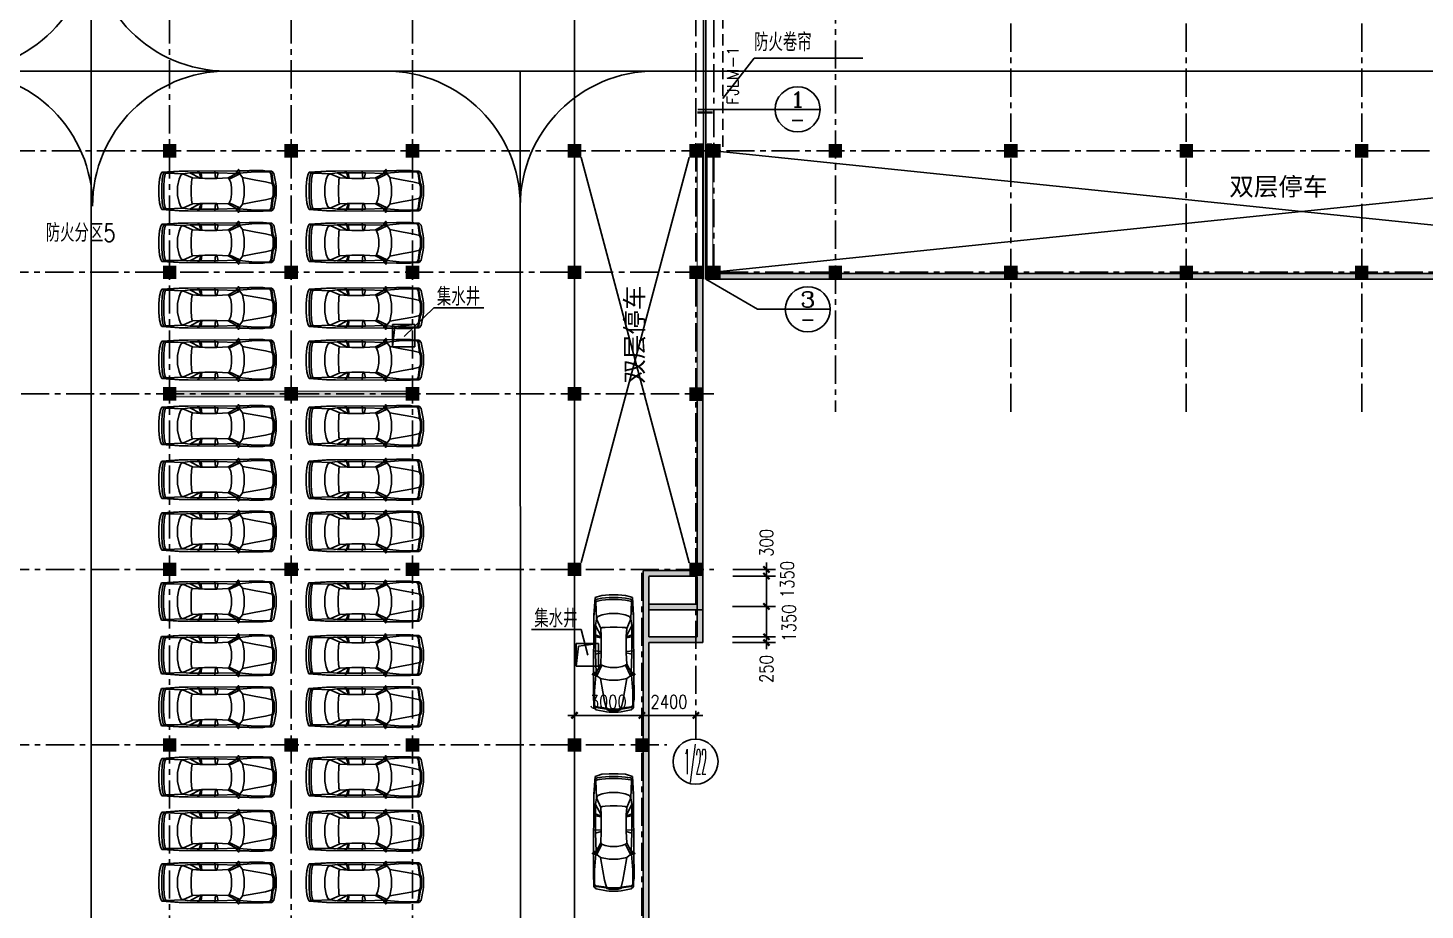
# Model space of a CAD drawing. Extents: x -542930 to 249594, y -301235 to 84515.
# Drawn here: x 37827 to 99945, y -246296 to -207101 of the extents above; entities that cross this region are included whole.
import ezdxf
from ezdxf.enums import TextEntityAlignment as Align

# ---------------------------------------------------------------- set-up
doc = ezdxf.new("R2010")
doc.units = 0
doc.header["$LTSCALE"] = 1000
doc.header["$MEASUREMENT"] = 0
doc.linetypes.add('CENTER', pattern=[2, 1.25, -0.25, 0.25, -0.25])
doc.linetypes.add('DASHED', pattern=[0.75, 0.5, -0.25])
doc.layers.get('0').update_dxf_attribs({"linetype": 'CONTINUOUS'})
doc.layers.get('DEFPOINTS').update_dxf_attribs({"linetype": 'CONTINUOUS'})
for name, color, linetype in [('A-CH-TEXT', 2, 'CONTINUOUS'), ('A-COLUMN', 5, 'CONTINUOUS'), ('A-FURN', 251, 'CONTINUOUS'), ('A-GRID', 1, 'CENTER'), ('A-STAIR', 3, 'CONTINUOUS'), ('AXIS', 3, 'CONTINUOUS'), ('AXIS_TEXT', 7, 'CONTINUOUS'), ('OTHER', 7, 'CONTINUOUS'), ('PUB_DIM', 3, 'CONTINUOUS'), ('PUB_TITLE', 4, 'CONTINUOUS'), ('TEXT', 7, 'CONTINUOUS'), ('WALL', 255, 'CONTINUOUS')]:
    doc.layers.add(name, color=color, linetype=linetype)
doc.styles.add('COMP', font='complex', dxfattribs={"bigfont": 'hztxt'})
doc.styles.add('COMPLEX', font='COMPLEX')
doc.styles.add('DIM_FONT', font='SIMPLEX.shx', dxfattribs={"width": 0.8})
doc.styles.add('HZTXT', font='SimSun.ttf', dxfattribs={"height": 0.8})
doc.styles.add('HZXY', font='romans.shx', dxfattribs={"width": 0.8, "bigfont": 'hztxt.shx'})
doc.dimstyles.new('AXIS200', dxfattribs={"dimscale": 2, "dimtxt": 300, "dimasz": 1, "dimexe": 250, "dimexo": 300, "dimgap": 150, "dimtad": 1, "dimdec": 0, "dimdsep": 46, "dimtxsty": 'DIM_FONT', "dimblk": '_DIMX', "dimblk1": '_DIMX', "dimblk2": '_DIMX', "dimsah": 1, "dimcen": 5, "dimse1": 1, "dimse2": 1, "dimclrt": 7, "dimadec": 0, "dimazin": 0, "dimtfac": 1, "dimtdec": 0, "dimtix": 1, "dimtmove": 2, "dimatfit": 3, "dimldrblk": '_DIMX', "dimfxl": 1, "dimarcsym": 0})

# ---------------------------------------------------------------- blocks, each defined once
blk = doc.blocks.new('_INDEX')
blk.add_line((-0.5, 0), (0.5, 0))
blk.add_circle((0, 0), 0.5)
at = {"style": 'COMP'}
for tag, width, p, p2 in [('1', 2.333333, (-0.17, 0.05), (0.17, 0.05)), ('-', 1.166667, (-0.17, -0.39), (0.17, -0.39))]:
    blk.add_attdef(tag, text='', height=0.34, dxfattribs=dict(at, width=width)).set_placement(p, p2, align=Align.FIT)
blk = doc.blocks.new('_FZH')
blk.add_solid([(-0.5, -0.5), (0.5, -0.5), (-0.5, 0.5), (0.5, 0.5)])
blk = doc.blocks.new('M_F27')
for p, q in [((-2489, 522), (-2426, 736)), ((-2426, 736), (-2389, 824)), ((-2389, 824), (-1610, 874)), ((-2389, 824), (-1560, 874)), ((-2264, 812), (-2389, 824)), ((-2326, 736), (-2364, 522)), ((-2326, 736), (-2351, 596)), ((-2326, 736), (-2288, 811)), ((-2200, 786), (-2288, 811)), ((-2276, 522), (-2238, 736)), ((-2200, 786), (-2238, 736)), ((-1560, 874), (-2212, 815)), ((-2208, 815), (-2211, 814)), ((-1660, 862), (-2208, 815)), ((-1446, 761), (-2200, 786)), ((-1560, 874), (-1660, 862)), ((-1622, 510), (-1547, 698)), ((-1617, 869), (-1620, 866)), ((-1208, 874), (-1610, 874)), ((-1547, 698), (-1446, 761)), ((-1145, 799), (-1446, 761)), ((-1019, 572), (-1446, 761)), ((-1208, 874), (980, 889)), ((-1145, 799), (-682, 557)), ((-1145, 799), (124, 799)), ((-743, 849), (-793, 874)), ((-730, 799), (-743, 849)), ((-630, 555), (-730, 799)), ((-642, 799), (-605, 554)), ((-2, 547), (-27, 877)), ((124, 799), (61, 547)), ((941, 773), (124, 799)), ((564, 572), (941, 773)), ((1079, 748), (614, 522)), ((941, 773), (941, 874)), ((983, 777), (941, 773)), ((941, 773), (987, 765)), ((980, 902), (995, 790)), ((980, 790), (980, 898)), ((995, 790), (980, 790)), ((980, 790), (992, 746)), ((984, 905), (1020, 939)), ((992, 746), (1021, 747)), ((995, 790), (1022, 746)), ((1022, 748), (995, 790)), ((1021, 747), (1022, 748)), ((1053, 768), (1022, 746)), ((1036, 935), (1062, 857)), ((1036, 756), (1079, 748)), ((1051, 889), (1497, 893)), ((1057, 776), (1062, 857)), ((1770, 849), (1058, 784)), ((1204, 585), (1079, 748)), ((1506, 899), (2121, 899)), ((2461, 849), (1770, 849)), ((2272, 876), (2121, 899)), ((2272, 876), (2272, 874)), ((2437, 851), (2272, 876)), ((2511, 874), (2287, 874)), ((2398, 849), (2461, 773)), ((2437, 850), (2433, 851)), ((2498, 773), (2436, 849)), ((2511, 874), (2450, 850)), ((2461, 773), (2523, 321)), ((2561, 321), (2498, 773)), ((2599, 773), (2511, 874)), ((2599, 773), (2687, 321)), ((-2489, 522), (-2514, 196)), ((-2514, -206), (-2514, 196)), ((-2364, 522), (-2389, 196)), ((-2389, -206), (-2389, 196)), ((-2351, 594), (-2351, 596)), ((-2301, 196), (-2276, 522)), ((-2301, 196), (-2301, -206)), ((-1622, 510), (-1685, 196)), ((-1685, -206), (-1685, 196)), ((-1082, 145), (-1070, 371)), ((-1082, 145), (-1082, -156)), ((-1070, 371), (-1057, 510)), ((-1019, 572), (-1057, 510)), ((-680, 556), (-1019, 572)), ((-1019, 572), (-479, 547)), ((-680, 556), (-630, 555)), ((-605, 554), (-630, 555)), ((-479, 547), (-605, 554)), ((61, 547), (-479, 547)), ((61, 547), (564, 572)), ((564, 572), (614, 522)), ((614, 522), (677, 371)), ((677, 371), (714, 145)), ((714, -156), (714, 145)), ((1795, 472), (1204, 585)), ((1280, 196), (1204, 585)), ((1280, 196), (1280, -206)), ((2222, 397), (1795, 472)), ((2523, 321), (2222, 397)), ((2523, 321), (2586, 321)), ((2523, 321), (2561, 196)), ((2580, 196), (2542, 321)), ((2561, 196), (2561, -206)), ((2611, 196), (2574, 321)), ((2580, 321), (2618, 196)), ((2580, 196), (2580, -206)), ((2611, 196), (2611, -206)), ((2618, -206), (2618, 196)), ((2687, 321), (2699, 196)), ((2699, -206), (2699, 196)), ((-2489, -533), (-2514, -206)), ((-2489, -533), (-2426, -747)), ((-2389, -206), (-2364, -533)), ((-2326, -747), (-2364, -533)), ((-2351, -607), (-2351, -605)), ((-2351, -607), (-2326, -747)), ((-2276, -533), (-2301, -206)), ((-2276, -533), (-2238, -747)), ((-1685, -206), (-1622, -520)), ((-1622, -520), (-1547, -709)), ((-1019, -583), (-1446, -772)), ((-682, -568), (-1145, -809)), ((-1070, -382), (-1082, -156)), ((-1057, -520), (-1070, -382)), ((-1019, -583), (-1057, -520)), ((-479, -558), (-1019, -583)), ((-1019, -583), (-680, -567)), ((-730, -809), (-630, -566)), ((-680, -567), (-682, -568)), ((-680, -567), (-630, -566)), ((-605, -565), (-642, -809)), ((-630, -566), (-605, -565)), ((-605, -565), (-479, -558)), ((61, -558), (-479, -558)), ((-2, -558), (-27, -884)), ((61, -558), (124, -809)), ((564, -583), (61, -558)), ((614, -533), (564, -583)), ((564, -583), (941, -784)), ((677, -382), (614, -533)), ((1079, -759), (614, -533)), ((714, -156), (677, -382)), ((1204, -596), (1079, -759)), ((1204, -596), (1280, -206)), ((1795, -483), (1204, -596)), ((1795, -483), (2222, -407)), ((2523, -332), (2222, -407)), ((2523, -332), (2461, -784)), ((2561, -332), (2498, -784)), ((2523, -332), (2561, -206)), ((2586, -332), (2523, -332)), ((2580, -206), (2542, -332)), ((2618, -6), (2561, -6)), ((2574, -332), (2611, -206)), ((2618, -206), (2580, -332)), ((2687, -332), (2599, -784)), ((2687, -332), (2699, -206)), ((-2426, -747), (-2389, -835)), ((-2389, -835), (-2264, -823)), ((-1560, -885), (-2389, -835)), ((-1610, -885), (-2389, -835)), ((-2326, -747), (-2288, -822)), ((-2288, -822), (-2200, -797)), ((-2200, -797), (-2238, -747)), ((-2212, -826), (-1560, -885)), ((-2208, -826), (-2211, -825)), ((-1660, -872), (-2208, -826)), ((-1446, -772), (-2200, -797)), ((-1560, -885), (-1660, -872)), ((-1621, -877), (-1617, -880)), ((-1610, -885), (-1208, -885)), ((-1547, -709), (-1446, -772)), ((-1145, -809), (-1446, -772)), ((-1208, -885), (980, -900)), ((-1145, -809), (124, -809)), ((-743, -860), (-793, -885)), ((-743, -860), (-730, -809)), ((941, -784), (124, -809)), ((987, -776), (941, -784)), ((983, -788), (941, -784)), ((941, -885), (941, -784)), ((992, -757), (980, -800)), ((995, -800), (980, -800)), ((995, -800), (980, -913)), ((980, -909), (980, -800)), ((984, -916), (1020, -950)), ((992, -757), (1021, -758)), ((995, -800), (1022, -757)), ((1022, -758), (995, -800)), ((1021, -758), (1022, -758)), ((1022, -757), (1053, -779)), ((1036, -767), (1079, -759)), ((1036, -946), (1062, -867)), ((1051, -901), (1497, -904)), ((1057, -787), (1062, -867)), ((1770, -860), (1058, -795)), ((2121, -910), (1506, -910)), ((1770, -860), (2461, -860)), ((2121, -910), (2272, -887)), ((2270, -887), (2121, -910)), ((2437, -861), (2272, -887)), ((2272, -885), (2272, -887)), ((2285, -885), (2511, -885)), ((2398, -860), (2461, -784)), ((2436, -860), (2498, -784)), ((2437, -861), (2436, -860)), ((2450, -861), (2511, -885)), ((2599, -784), (2511, -885))]:
    blk.add_line(p, q)
for centre, start, end in [((990, 898), 132.96497, 179.74535), ((1027, 932), 18.15727, 132.96497), ((1047, 776), 305.15418, 356.86364), ((990, -909), 180.25465, 227.03503), ((1027, -942), 227.03503, 341.84273), ((1047, -787), 3.17983, 54.84582)]:
    blk.add_arc(centre, 10, start, end)
at = {"width": 0.8, "flags": 9}
for tag in ['XSIZE', 'YSIZE']:
    blk.add_attdef(tag, (0, 0), '', height=0.5, dxfattribs=at)
blk = doc.blocks.new('_DIMX')
blk.add_line((-150, 0), (150, 0))
at = {"const_width": 50}
blk.add_lwpolyline([(-70, -70), (70, 70)], dxfattribs=at)
blk = doc.blocks.new('*D479')
at = {"layer": 'DEFPOINTS', "color": 0, "transparency": 16777216}
for p in [(69662, -231159), (69662, -231459), (70662, -231159)]:
    blk.add_point(p, dxfattribs=at)
at = {"layer": 'PUB_DIM', "color": 0, "lineweight": -2, "transparency": 16777216}
for p, q in [((70662, -231157), (70662, -231155)), ((70662, -231459), (70662, -231159)), ((70662, -231461), (70662, -231463))]:
    blk.add_line(p, q, dxfattribs=at)
at = {"layer": 'PUB_DIM', "color": 0, "lineweight": -2, "transparency": 16777216, "xscale": 2, "yscale": 2, "zscale": 2}
for p, rotation in [((70662, -231159), 270), ((70662, -231459), 90)]:
    blk.add_blockref('_DIMX', p, dxfattribs=dict(at, rotation=rotation))
at = {"layer": 'PUB_DIM', "color": 7, "transparency": 16777216, "insert": (70662, -229981), "char_height": 600, "attachment_point": 5, "rotation": 90, "style": 'DIM_FONT'}
blk.add_mtext('300', dxfattribs=at)
blk = doc.blocks.new('*D480')
at = {"layer": 'DEFPOINTS', "color": 0, "transparency": 16777216}
for p in [(62127, -235869), (65127, -235869), (62127, -237645)]:
    blk.add_point(p, dxfattribs=at)
at = {"layer": 'PUB_DIM', "color": 0, "lineweight": -2, "transparency": 16777216}
blk.add_line((65125, -237645), (62129, -237645), dxfattribs=at)
at = {"layer": 'PUB_DIM', "color": 0, "lineweight": -2, "transparency": 16777216, "xscale": 2, "yscale": 2, "zscale": 2}
for p, rotation in [((62127, -237645), 179.9999999999972), ((65127, -237645), 359.9999999999973)]:
    blk.add_blockref('_DIMX', p, dxfattribs=dict(at, rotation=rotation))
at = {"layer": 'PUB_DIM', "color": 7, "transparency": 16777216, "insert": (63627, -237045), "char_height": 600, "attachment_point": 5, "style": 'DIM_FONT'}
blk.add_mtext('3000', dxfattribs=at)
blk = doc.blocks.new('*D481')
at = {"layer": 'DEFPOINTS', "color": 0, "transparency": 16777216}
for p in [(65127, -235869), (67527, -235869), (65127, -237645)]:
    blk.add_point(p, dxfattribs=at)
at = {"layer": 'PUB_DIM', "color": 0, "lineweight": -2, "transparency": 16777216}
blk.add_line((67525, -237645), (65129, -237645), dxfattribs=at)
at = {"layer": 'PUB_DIM', "color": 0, "lineweight": -2, "transparency": 16777216, "xscale": 2, "yscale": 2, "zscale": 2, "rotation": 180}
blk.add_blockref('_DIMX', (65127, -237645), dxfattribs=at)
at = {"layer": 'PUB_DIM', "color": 0, "lineweight": -2, "transparency": 16777216, "xscale": 2, "yscale": 2, "zscale": 2}
blk.add_blockref('_DIMX', (67527, -237645), dxfattribs=at)
at = {"layer": 'PUB_DIM', "color": 7, "transparency": 16777216, "insert": (66327, -237045), "char_height": 600, "attachment_point": 5, "style": 'DIM_FONT'}
blk.add_mtext('2400', dxfattribs=at)
blk = doc.blocks.new('_AXISO')
blk.add_circle((0, 0), 0.5)
at = {"layer": 'AXIS_TEXT', "style": 'COMPLEX', "width": 1.041667}
blk.add_attdef('A', text='', height=0.56, dxfattribs=at).set_placement((-0.25, -0.28), (0.25, -0.28), align=Align.FIT)
blk = doc.blocks.new('*D482')
at = {"layer": 'DEFPOINTS', "color": 0, "transparency": 16777216}
for p in [(69662, -231459), (70662, -231459), (69662, -232807)]:
    blk.add_point(p, dxfattribs=at)
at = {"layer": 'PUB_DIM', "color": 0, "lineweight": -2, "transparency": 16777216}
blk.add_line((70662, -232805), (70662, -231461), dxfattribs=at)
at = {"layer": 'PUB_DIM', "color": 0, "lineweight": -2, "transparency": 16777216, "xscale": 2, "yscale": 2, "zscale": 2}
for p, rotation in [((70662, -231459), 90), ((70662, -232807), 270)]:
    blk.add_blockref('_DIMX', p, dxfattribs=dict(at, rotation=rotation))
at = {"layer": 'PUB_DIM', "color": 7, "transparency": 16777216, "insert": (71586, -231609), "char_height": 600, "attachment_point": 5, "rotation": 90, "style": 'DIM_FONT'}
blk.add_mtext('1350', dxfattribs=at)
blk = doc.blocks.new('*D483')
at = {"layer": 'DEFPOINTS', "color": 0, "transparency": 16777216}
for p in [(69662, -232807), (70662, -232807), (69662, -234157)]:
    blk.add_point(p, dxfattribs=at)
at = {"layer": 'PUB_DIM', "color": 0, "lineweight": -2, "transparency": 16777216}
blk.add_line((70662, -234155), (70662, -232809), dxfattribs=at)
at = {"layer": 'PUB_DIM', "color": 0, "lineweight": -2, "transparency": 16777216, "xscale": 2, "yscale": 2, "zscale": 2}
for p, rotation in [((70662, -232807), 90), ((70662, -234157), 270)]:
    blk.add_blockref('_DIMX', p, dxfattribs=dict(at, rotation=rotation))
at = {"layer": 'PUB_DIM', "color": 7, "transparency": 16777216, "insert": (71667, -233541), "char_height": 600, "attachment_point": 5, "rotation": 90, "style": 'DIM_FONT'}
blk.add_mtext('1350', dxfattribs=at)
blk = doc.blocks.new('*D484')
at = {"layer": 'DEFPOINTS', "color": 0, "transparency": 16777216}
for p in [(69662, -234157), (70662, -234157), (69662, -234409)]:
    blk.add_point(p, dxfattribs=at)
at = {"layer": 'PUB_DIM', "color": 0, "lineweight": -2, "transparency": 16777216}
for p, q in [((70662, -234155), (70662, -234153)), ((70662, -234409), (70662, -234157)), ((70662, -234411), (70662, -234413))]:
    blk.add_line(p, q, dxfattribs=at)
at = {"layer": 'PUB_DIM', "color": 0, "lineweight": -2, "transparency": 16777216, "xscale": 2, "yscale": 2, "zscale": 2}
for p, rotation in [((70662, -234157), 270), ((70662, -234409), 90)]:
    blk.add_blockref('_DIMX', p, dxfattribs=dict(at, rotation=rotation))
at = {"layer": 'PUB_DIM', "color": 7, "transparency": 16777216, "insert": (70662, -235587), "char_height": 600, "attachment_point": 5, "rotation": 90, "style": 'DIM_FONT'}
blk.add_mtext('250', dxfattribs=at)

msp = doc.modelspace()

# ---------------------------------------------------------------- hatches: boundary and pattern name
at = {"layer": 'PUB_DIM'}
h = msp.add_hatch(color=256, dxfattribs=at)
h.paths.add_polyline_path([(67827.295, -218258.951), (67870.031, -218258.951), (67870.031, -217958.951), (67577.295, -217958.951), (67577.295, -221607.155), (67827.295, -221366.514)])
h.paths.add_polyline_path([(67577.295, -223240.935), (67527.295, -223240.935), (67527.295, -223358.951), (67827.295, -223358.951), (67827.295, -221366.514), (67577.295, -221607.155)])
h.paths.add_polyline_path([(67577.295, -231158.951), (67827.295, -231158.951), (67827.295, -223358.951), (67527.295, -223358.951), (67527.295, -223482.693), (67577.295, -223482.693)])
h = msp.add_hatch(color=256, dxfattribs=at)
h.paths.add_polyline_path([(112727.295, -218008.951), (105052.487, -218008.951), (105052.487, -217958.951), (104927.295, -217958.951), (104927.295, -218258.951), (112727.295, -218258.951)])
h.paths.add_polyline_path([(104927.295, -217958.951), (104802.487, -217958.951), (104802.487, -218008.951), (97127.295, -218008.951), (97127.295, -218258.951), (104927.295, -218258.951)])
h.paths.add_polyline_path([(97127.295, -218008.951), (89327.295, -218008.951), (89327.295, -218258.951), (97127.295, -218258.951)])
h.paths.add_polyline_path([(89327.295, -218008.951), (81527.295, -218008.951), (81527.295, -218258.951), (89327.295, -218258.951)])
h.paths.add_polyline_path([(81527.295, -218008.951), (73727.295, -218008.951), (73727.295, -218258.951), (81527.295, -218258.951)])
h.paths.add_polyline_path([(73727.295, -218008.951), (68027.295, -218008.951), (68027.295, -218258.951), (73727.295, -218258.951)])
h = msp.add_hatch(color=256, dxfattribs=at)
h.paths.add_polyline_path([(54927.295, -223358.951), (54927.295, -223240.935), (49527.295, -223240.935), (49527.295, -223358.951)])
h.paths.add_polyline_path([(49527.295, -223358.951), (49527.295, -223490.935), (54927.295, -223490.935), (54927.295, -223358.951)])
h.paths.add_polyline_path([(44127.295, -223358.951), (44127.295, -223490.935), (49527.295, -223490.935), (49527.295, -223358.951)])
h.paths.add_polyline_path([(49527.295, -223358.951), (49527.295, -223240.935), (44127.295, -223240.935), (44127.295, -223358.951)])
h = msp.add_hatch(color=256, dxfattribs=at)
h.paths.add_polyline_path([(67582.274, -234159.115), (67525.3, -234159.115), (67525.3, -234409.115), (67827.295, -234409.115), (67827.295, -231158.951), (67577.295, -231158.951), (67577.295, -231209.112), (67527.295, -231209.112), (67527.295, -231459.112), (67582.274, -231459.112)])
h.paths.add_polyline_path([(67525.3, -231459.112), (67525.3, -231209.112), (65177.295, -231209.112), (65177.295, -238958.951), (65427.295, -238958.951), (65427.295, -234409.115), (67525.3, -234409.115), (67525.3, -234159.115), (65427.295, -234159.115), (65427.295, -231459.112)])
h.paths.add_polyline_path([(65177.295, -246758.951), (65427.295, -246758.951), (65427.295, -238958.951), (65177.295, -238958.951)])
h.paths.add_polyline_path([(65177.295, -252973.395), (65427.295, -252743.243), (65427.295, -246758.951), (65177.295, -246758.951)])
h.paths.add_polyline_path([(65177.295, -254523.112), (67527.295, -254523.112), (67527.295, -254273.112), (65427.295, -254273.112), (65427.295, -252743.243), (65177.295, -252973.395)])
h = msp.add_hatch(color=256, dxfattribs=at)
h.paths.add_polyline_path([(65427.295, -232709.115), (65427.295, -232959.115), (67525.3, -232959.115), (67525.3, -232709.115)])
h.paths.add_polyline_path([(67525.3, -232959.115), (67582.274, -232959.115), (67582.274, -232709.115), (67525.3, -232709.115)])

# ---------------------------------------------------------------- linework, layer by layer
msp.add_line((71048.076, -210718.259), (73048.076, -210718.259))
at = {"color": 6}
for p, q in [((67227.295, -230873.112), (62427.295, -212858.951)), ((67227.295, -212858.951), (62427.295, -230858.951)), ((120527.295, -212558.951), (68327.295, -217958.951)), ((68327.295, -212558.951), (120527.295, -217958.951))]:
    msp.add_line(p, q, dxfattribs=at)
at = {"const_width": 100}
msp.add_lwpolyline([(67587.174, -210859.134), (68264.689, -210859.134)], dxfattribs=at)
msp.add_circle((72048.076, -210718.259), 1000)
at = {"layer": 'A-CH-TEXT', "color": 7}
msp.add_lwpolyline([(68715.851, -210236.384), (70121.312, -208445.952), (74945.581, -208445.952)], dxfattribs=at)
at = {"layer": 'A-GRID'}
for p, q in [((44127.295, -271788.866), (44127.295, -115157.434)), ((49527.295, -271788.866), (49527.295, -181613.393)), ((54927.295, -271788.866), (54927.295, -181658.951)), ((67527.295, -231473.112), (67527.295, -181658.951)), ((68327.295, -217958.951), (68327.295, -181658.951)), ((73727.295, -181658.951), (73727.295, -224158.951)), ((81527.295, -224158.951), (81527.295, -181658.951)), ((89327.295, -224158.951), (89327.295, -181658.951)), ((97127.295, -224158.951), (97127.295, -181658.951)), ((6886.968, -212558.951), (141849.553, -212558.951)), ((141849.553, -217958.951), (7527.582, -217958.951)), ((13527.295, -223358.951), (68327.295, -223358.951)), ((18627.295, -231158.951), (68327.295, -231158.951)), ((65127.295, -254558.951), (65127.295, -231158.951)), ((67525.3, -238693.349), (67525.3, -231158.951)), ((18627.295, -238958.951), (66227.295, -238958.951))]:
    msp.add_line(p, q, dxfattribs=at)
at = {"layer": 'A-STAIR'}
for p, q in [((67870.031, -181658.951), (67870.031, -218258.951)), ((67970.031, -181658.951), (67970.031, -218258.951)), ((40639.355, -258209.852), (40642.236, -202958.951)), ((118624.689, -209016.093), (17341.363, -209016.093)), ((59726.99, -252264.217), (59717.154, -209016.093))]:
    msp.add_line(p, q, dxfattribs=at)
for centre, start, end in [((34643.05, -203016.093), 270, 0), ((46643.05, -203016.093), 180, 270), ((34700.181, -215016.093), 0, 90), ((46700.181, -215016.093), 90, 180), ((53718.013, -215016.093), 0, 90), ((65718.013, -215016.093), 90, 180)]:
    msp.add_arc(centre, 6000, start, end, dxfattribs=at)
at = {"layer": 'OTHER', "linetype": 'DASHED'}
msp.add_line((68715.851, -212381.972), (68715.851, -205532.684), dxfattribs=at)
at = {"layer": 'PUB_DIM'}
for p, q in [((62127.295, -271788.866), (62127.295, -181658.951)), ((67617.893, -210718.259), (71548.076, -210718.259)), ((67970.031, -218258.951), (70271.187, -219603.622)), ((70271.187, -219603.622), (72000.52, -219603.622)), ((71064.619, -231159.108), (69161.262, -231159.108)), ((71064.619, -231458.948), (69161.262, -231458.948)), ((71062.619, -232807.118), (69159.262, -232807.118)), ((71062.619, -234157.118), (69159.262, -234157.118)), ((71062.619, -234409.118), (69159.262, -234409.118))]:
    msp.add_line(p, q, dxfattribs=at)
at = {"layer": 'PUB_TITLE'}
for p, q in [((55878.186, -219532.563), (54556.036, -220805.216)), ((55878.186, -219532.563), (58090.589, -219532.563)), ((54033.838, -220271.728), (55033.838, -220271.728)), ((54033.838, -220271.728), (54033.838, -221271.728)), ((54033.838, -221271.728), (54141.244, -220377.951)), ((54141.244, -220377.951), (55033.838, -220271.728)), ((55033.838, -220271.728), (55033.838, -221271.728)), ((54033.838, -221271.728), (55033.838, -221271.728)), ((60209.712, -233828.594), (62422.115, -233828.594)), ((62422.115, -233828.594), (62717.061, -234973.168)), ((62200.275, -234458.795), (63200.275, -234458.795)), ((62200.275, -234458.795), (62200.275, -235458.795)), ((62200.275, -235458.795), (62307.681, -234565.019)), ((62307.681, -234565.019), (63200.275, -234458.795)), ((63200.275, -234458.795), (63200.275, -235458.795)), ((62200.275, -235458.795), (63200.275, -235458.795))]:
    msp.add_line(p, q, dxfattribs=at)
at = {"layer": 'WALL', "color": 54}
for p, q in [((67577.295, -212258.951), (67827.295, -212258.951)), ((68027.295, -212258.951), (68227.295, -212258.951)), ((67870.031, -218008.951), (67827.295, -218008.951)), ((104802.487, -218008.951), (67970.031, -218008.951)), ((67827.295, -234409.115), (67827.295, -218258.951)), ((67827.295, -218258.951), (67870.031, -218258.951)), ((67970.031, -218258.951), (123426.849, -218258.951)), ((44127.295, -223482.693), (44127.295, -223240.935)), ((54927.295, -223482.693), (54927.295, -223240.935)), ((62127.295, -223482.693), (62127.295, -223240.935)), ((67577.295, -223482.693), (67577.295, -231223.112)), ((67582.274, -231209.112), (65177.295, -231209.112)), ((65177.295, -231223.112), (65177.295, -254558.951)), ((67582.274, -231459.112), (65427.295, -231459.112)), ((65427.295, -231473.112), (65427.295, -234159.115)), ((67582.274, -231473.112), (67582.274, -234159.115)), ((67582.274, -232709.115), (65427.295, -232709.115)), ((67827.295, -232959.115), (65427.295, -232959.115)), ((67582.274, -234159.115), (65427.295, -234159.115)), ((67827.295, -234409.115), (65427.295, -234409.115)), ((65427.295, -234409.115), (65427.295, -254273.112))]:
    msp.add_line(p, q, dxfattribs=at)
at = {"layer": 'WALL', "color": 54, "const_width": 50}
for points in [[(67577.295, -212258.951), (67577.295, -223240.935)], [(67827.295, -217958.951), (67827.295, -212258.951)], [(68027.295, -218258.951), (68027.295, -212258.951)], [(68277.295, -218258.951), (68277.295, -212258.951)], [(44127.295, -223240.935), (54927.295, -223240.935)], [(44127.295, -223490.935), (54927.295, -223490.935)]]:
    msp.add_lwpolyline(points, dxfattribs=at)

# ---------------------------------------------------------------- block references
at = {"layer": 'A-COLUMN', "xscale": 600, "yscale": 600, "zscale": 599.9999999999989}
for p in [(44127.295, -212558.951), (49533.06, -212558.951), (54927.295, -212558.951), (62127.295, -212558.951), (67527.295, -212558.951), (68327.295, -212558.951), (73727.295, -212558.951), (81527.295, -212558.951), (89327.295, -212558.951), (97127.295, -212558.951), (44127.295, -217958.951), (49527.295, -217958.951), (54927.295, -217958.951), (62127.295, -217958.951), (67527.295, -217958.951), (68327.295, -217958.951), (73727.295, -217958.951), (81527.295, -217958.951), (89327.295, -217958.951), (97127.295, -217958.951), (44127.295, -223358.951), (49527.295, -223358.951), (54927.295, -223358.951), (62127.295, -223358.951), (67532.274, -223373.112), (44127.295, -231158.951), (49527.295, -231158.951), (54927.295, -231158.951), (62127.295, -231158.951), (67532.274, -231159.112), (44127.295, -238958.951), (49527.295, -238958.951), (54927.295, -238958.951), (62127.295, -238958.951), (65132.274, -238973.112)]:
    msp.add_blockref('_FZH', p, dxfattribs=at)
at = {"layer": 'A-FURN', "color": 251}
for p in [(46165.925, -214336.798), (52713.667, -214336.798), (46165.925, -216642.197), (52713.667, -216642.197), (46165.925, -219538.757), (52713.667, -219538.757), (46165.925, -221844.156), (52713.667, -221844.156), (46165.925, -224781.947), (52713.667, -224781.947), (46165.925, -227167.431), (52713.667, -227167.431), (46165.925, -229472.83), (52713.667, -229472.83), (46160.946, -232581.947), (52708.688, -232581.947), (46160.946, -234967.431), (52708.688, -234967.431), (46160.946, -237272.83), (52708.688, -237272.83), (46165.925, -240381.947), (52713.667, -240381.947), (46165.925, -242767.431), (52713.667, -242767.431), (46165.925, -245072.83), (52713.667, -245072.83)]:
    msp.add_blockref('M_F27', p, dxfattribs=at)
at = {"layer": 'A-FURN', "color": 251, "xscale": -1, "rotation": 90}
for p in [(63864.674, -234804.325), (63864.674, -242752.17)]:
    msp.add_blockref('M_F27', p, dxfattribs=at)
at = {"layer": 'AXIS'}
ref = msp.add_blockref('_AXISO', (67507.98, -239700.916), dxfattribs=dict(at, xscale=2000, yscale=2000, zscale=2000))
ref.add_attrib('A', '1/22', dxfattribs={"layer": 'AXIS_TEXT', "height": 1120, "style": 'COMPLEX', "width": 0.264085}).set_placement((67007.98, -240260.916), (68007.98, -240260.916), align=Align.FIT)
at = {"layer": 'PUB_DIM'}
ref = msp.add_blockref('_INDEX', (72500.52, -219603.622), dxfattribs=dict(at, xscale=2000, yscale=2000, zscale=2000))
ref.add_attrib('1', '3', dxfattribs={"layer": '0', "height": 680, "style": 'COMP', "width": 1.5}).set_placement((72160.52, -219503.622), (72840.52, -219503.622), align=Align.FIT)
ref.add_attrib('-', '-', dxfattribs={"layer": '0', "height": 680, "style": 'COMP', "width": 1.166667}).set_placement((72160.52, -220383.622), (72840.52, -220383.622), align=Align.FIT)

# ---------------------------------------------------------------- texts
at = {"style": 'COMP'}
for tag, text, width, p, p2 in [('1', '1', 2.333333, (71708.076, -210618.259), (72388.076, -210618.259)), ('-', '-', 1.166667, (71708.076, -211498.259), (72388.076, -211498.259))]:
    msp.add_attdef(tag, text=text, height=680, dxfattribs=dict(at, width=width)).set_placement(p, p2, align=Align.FIT)
at = {"layer": 'A-CH-TEXT', "color": 7, "style": 'HZXY', "width": 0.8}
for s, p in [('防火卷帘', (70112.166, -208132.164)), ('防火分区5', (38616.41, -216603.827)), ('集水井', (56007.926, -219443.774)), ('集水井', (60339.452, -233739.805))]:
    msp.add_text(s, height=800, dxfattribs=at).set_placement(p)
at = {"layer": 'A-CH-TEXT', "color": 7, "style": 'HZXY'}
msp.add_text('FJLM-1', height=500, rotation=90, dxfattribs=at).set_placement((69413.499, -210506.967))
at = {"layer": 'TEXT', "style": 'HZTXT'}
msp.add_text('双层停车', height=800, dxfattribs=at).set_placement((91241.811, -214548.85))
msp.add_text('双层停车', height=800, rotation=90, dxfattribs=at).set_placement((65189.516, -222908.805))

# ---------------------------------------------------------------- dimensions: what is measured, and where the dimension line sits
at = {"layer": 'PUB_DIM'}
for base, p1, p2, picture, middle in [((70661.815, -231159.107), (69661.815, -231458.947), (69661.815, -231159.107), '*D479', (70661.815, -229981.392)), ((70661.815, -232807.117), (69661.815, -234157.117), (69661.815, -232807.117), '*D483', (71666.937, -233541.373))]:
    dim = msp.add_linear_dim(base=base, p1=p1, p2=p2, angle=90, dimstyle='AXIS200', dxfattribs=at)
    dim.commit()
    dim.dimension.update_dxf_attribs({"geometry": picture, "text_midpoint": middle, "dimtype": 161})
for base, p1, p2, text, picture, middle in [((70661.815, -231458.947), (69661.815, -232807.117), (69661.815, -231458.947), '1350', '*D482', (71585.504, -231608.542)), ((70661.815, -234157.117), (69661.815, -234409.117), (69661.815, -234157.117), '250', '*D484', (70661.815, -235586.831))]:
    dim = msp.add_linear_dim(base=base, p1=p1, p2=p2, angle=90, text=text, dimstyle='AXIS200', dxfattribs=at)
    dim.commit()
    dim.dimension.update_dxf_attribs({"geometry": picture, "text_midpoint": middle, "dimtype": 161})
for p1, p2, picture, middle in [((65127.3, -235868.626), (62127.3, -235868.626), '*D480', (63627.3, -237044.699)), ((67527.3, -235868.626), (65127.3, -235868.626), '*D481', (66327.3, -237044.699))]:
    dim = msp.add_aligned_dim(p1=p1, p2=p2, distance=1776.073, dimstyle='AXIS200', dxfattribs=at)
    dim.commit()
    dim.dimension.update_dxf_attribs({"geometry": picture, "text_midpoint": middle})

doc.saveas('drawing.dxf')
